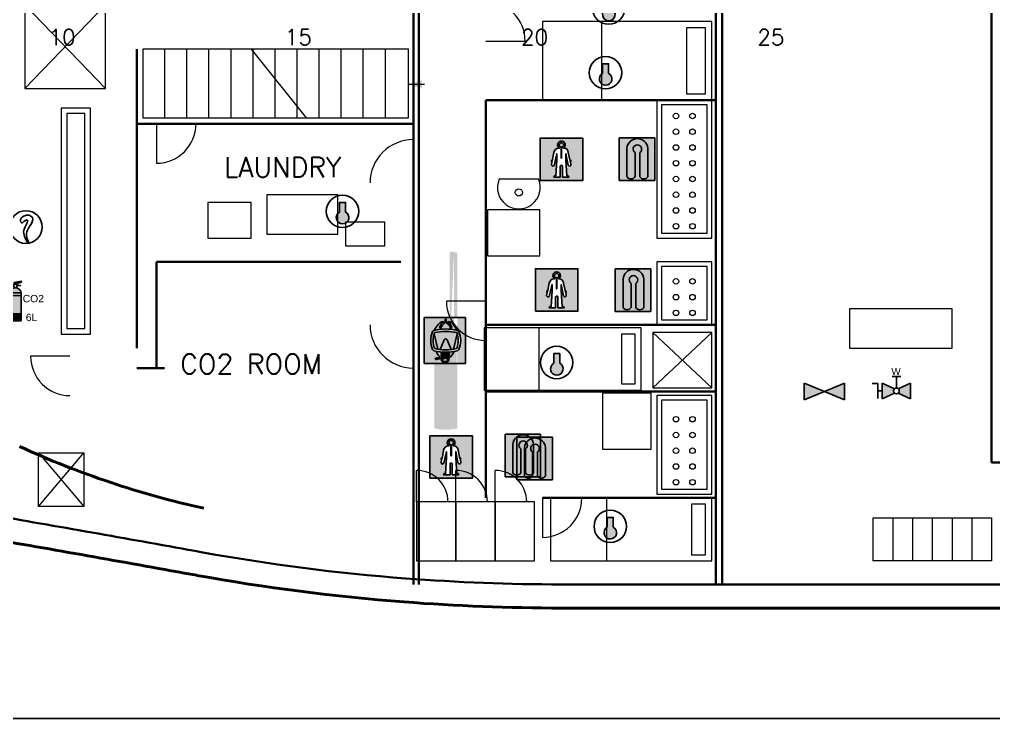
# Model space of a CAD drawing. Header units: millimetres. Extents: x -5000 to 92500, y -73000 to 27580.
# Drawn here: x 5459 to 17827, y -36000 to -27125 of the extents above; entities that cross this region are included whole.
import ezdxf
from ezdxf.enums import TextEntityAlignment as Align

# ---------------------------------------------------------------- set-up
doc = ezdxf.new("R2010")
doc.units = ezdxf.units.MM
for name, color, linetype, lineweight in [('DETAIL', 9, 'Continuous', 13), ('DOOR', 4, 'Continuous', 18), ('FRAMES', 7, 'Continuous', 18), ('HULL', 7, 'Continuous', 50), ('STAIR', 6, 'Continuous', 18), ('STRUCT', 7, 'Continuous', 35), ('SYM-FF', 1, 'Continuous', 18), ('SYM-LSA', 3, 'Continuous', 18), ('TEXT', 7, 'Continuous', 18)]:
    doc.layers.add(name, color=color, linetype=linetype, lineweight=lineweight)
for name, color, linetype in [('dotted', 140, 'Continuous'), ('FIRE LINE', 1, 'Continuous'), ('HATCH', 1, 'Continuous'), ('INER2', 151, 'Continuous'), ('out line', 230, 'Continuous'), ('SYMBOL', 31, 'Continuous'), ('VENT', 210, 'Continuous')]:
    doc.layers.add(name, color=color, linetype=linetype)
doc.styles.add('ARIAL', font='arial.ttf')
doc.styles.add('ROMANS', font='romans.shx')
picture_1 = doc.add_image_def('image6.png', size_in_pixel=(4825, 900))

# ---------------------------------------------------------------- blocks, each defined once
blk = doc.blocks.new('FPR-ISOLATING VALVE')
at = {"layer": 'HATCH'}
h = blk.add_hatch(color=256, dxfattribs=at)
h.paths.add_polyline_path([(-0.001, 0), (-0.282, 0.117), (-0.282, -0.117)])
h.paths.add_polyline_path([(0.282, -0.117), (0.282, 0.117), (-0.001, 0)])
at = {"layer": 'dotted', "color": 6}
for p, q in [((-0.282, 0.117), (-0.282, -0.117)), ((-0.001, 0), (-0.282, 0.117)), ((0.282, 0.117), (-0.001, 0)), ((0.282, -0.117), (0.282, 0.117)), ((-0.282, -0.117), (-0.001, 0)), ((-0.001, 0), (0.282, -0.117))]:
    blk.add_line(p, q, dxfattribs=at)
blk = doc.blocks.new('CO22')
at = {"layer": 'SYMBOL'}
h = blk.add_hatch(color=256, dxfattribs=at)
edge = h.paths.add_edge_path()
edge.add_line((6016.426, -5955.845), (6016.543, -5955.857))
edge.add_line((6016.543, -5955.857), (6016.543, -5955.844))
edge.add_line((6016.543, -5955.844), (6016.426, -5955.822))
edge.add_line((6016.426, -5955.822), (6016.426, -5955.785))
edge.add_line((6016.426, -5955.785), (6016.567, -5955.739))
edge.add_line((6016.567, -5955.739), (6016.556, -5955.708))
edge.add_line((6016.556, -5955.708), (6016.346, -5955.754))
edge.add_line((6016.346, -5955.754), (6016.346, -5955.84))
h = blk.add_hatch(color=1, dxfattribs=at)
edge = h.paths.add_edge_path()
edge.add_line((6016.561, -5956.151), (6016.211, -5956.151))
edge.add_line((6016.211, -5956.151), (6016.211, -5956.308))
edge.add_arc((6015.379, -5956.399), 0.837, 353.7735, 366.2265, ccw=False)
edge.add_line((6016.211, -5956.49), (6016.211, -5956.709))
edge.add_line((6016.211, -5956.709), (6016.561, -5956.709))
edge.add_line((6016.561, -5956.709), (6016.561, -5956.151))
h.paths.add_polyline_path([(6016.561, -5956.922), (6016.211, -5956.922)])
edge = h.paths.add_edge_path()
edge.add_arc((6016.386, -5956.091), 0.175, 90, 172.15)
edge.add_line((6016.212, -5956.067), (6016.56, -5956.067))
edge.add_arc((6016.386, -5956.091), 0.175, 7.85, 90)
at = {"layer": 'VENT'}
blk.add_hatch(color=253, dxfattribs=at).paths.add_polyline_path([(6016.561, -5956.709), (6016.211, -5956.709), (6016.211, -5956.922), (6016.561, -5956.922)])
at = {"layer": 'INER2', "color": 6}
for points in [[(6016.556, -5955.71), (6016.346, -5955.755)], [(6016.426, -5955.786), (6016.567, -5955.741)], [(6016.426, -5955.822), (6016.426, -5955.785)], [(6016.567, -5955.741), (6016.556, -5955.71)], [(6016.212, -5956.067), (6016.56, -5956.067)], [(6016.346, -5955.867), (6016.346, -5955.92)], [(6016.543, -5955.844), (6016.426, -5955.822)], [(6016.426, -5955.845), (6016.543, -5955.857)], [(6016.561, -5956.151), (6016.211, -5956.151)], [(6016.211, -5956.709), (6016.561, -5956.709)]]:
    blk.add_lwpolyline(points, dxfattribs=at)
blk.add_lwpolyline([(6016.561, -5956.922), (6016.211, -5956.922), (6016.211, -5956.091, -0.414214), (6016.386, -5955.915), (6016.386, -5955.915, -0.414214), (6016.561, -5956.091)], format="xyb", close=True, dxfattribs=at)
blk.add_lwpolyline([(6016.346, -5955.92, -0.106872), (6016.426, -5955.92)], format="xyb", dxfattribs=at)
for points, knots in [([(6016.346, -5955.84), (6016.333, -5955.839), (6016.319, -5955.838), (6016.279, -5955.837), (6016.251, -5955.837), (6016.197, -5955.844), (6016.171, -5955.852), (6016.134, -5955.875), (6016.122, -5955.885), (6016.102, -5955.908), (6016.093, -5955.921), (6016.077, -5955.951), (6016.071, -5955.969), (6016.064, -5956.006), (6016.064, -5956.024), (6016.069, -5956.074), (6016.08, -5956.105), (6016.101, -5956.155), (6016.11, -5956.175), (6016.128, -5956.213), (6016.136, -5956.231), (6016.151, -5956.269), (6016.157, -5956.287), (6016.167, -5956.326), (6016.17, -5956.346), (6016.177, -5956.408), (6016.177, -5956.451), (6016.177, -5956.506), (6016.177, -5956.518), (6016.176, -5956.529)], [0.027104, 0.027104, 0.027104, 0.027104, 0.680846, 0.680846, 2.042538, 2.042538, 3.40423, 3.40423, 4.126415, 4.126415, 4.848601, 4.848601, 5.718136, 5.718136, 6.587672, 6.587672, 8.218711, 8.218711, 9.364028, 9.364028, 10.509345, 10.509345, 11.716642, 11.716642, 12.923939, 12.923939, 15.338534, 15.338534, 15.957922, 15.957922, 15.957922, 15.957922]), ([(6016.203, -5956.529), (6016.204, -5956.444), (6016.206, -5956.319), (6016.13, -5956.153), (6016.065, -5956.017), (6016.159, -5955.855), (6016.272, -5955.862), (6016.346, -5955.867)], [0, 0, 0, 0, 297.944458, 438.105277, 661.865253, 788.691466, 1028.865984, 1028.865984, 1028.865984, 1028.865984])]:
    blk.add_open_spline(points, degree=3, knots=knots, dxfattribs=at)
at = {"layer": 'SYMBOL'}
for points in [[(6016.346, -5955.754), (6016.346, -5955.84)], [(6016.426, -5955.92), (6016.426, -5955.845)], [(6016.543, -5955.857), (6016.543, -5955.844)], [(6016.176, -5956.529), (6016.203, -5956.529)]]:
    blk.add_lwpolyline(points, dxfattribs=at)
at = {"layer": 'INER2', "color": 6, "style": 'ARIAL'}
for s, p in [('CO2', (6016.606, -5956.358)), ('6L', (6016.702, -5956.932))]:
    blk.add_text(s, height=0.2257, dxfattribs=at).set_placement(p)
blk = doc.blocks.new('FPR-FIRE EXTINGUISHER CO2')
at = {"layer": 'INER2', "color": 6, "xscale": 0.45989954711139, "yscale": 0.45989954711139}
blk.add_blockref('CO22', (-2766.958, 2739.309), dxfattribs=at)
blk = doc.blocks.new('hyd')
at = {"layer": 'FIRE LINE'}
for color, points in [(1, [(1942.494, -4114.805), (1942.122, -4114.633), (1942.122, -4115.111), (1942.494, -4114.939, -0.219445), (1942.463, -4114.872, -0.219445)]), (80, [(1942.608, -4114.805, -0.219445), (1942.639, -4114.872, -0.219445), (1942.608, -4114.939), (1942.981, -4115.111), (1942.981, -4114.633)])]:
    blk.add_hatch(color=color, dxfattribs=at).paths.add_polyline_path(points)
at = {"layer": 'dotted', "color": 6}
for p, q in [((1941.816, -4114.646), (1941.99, -4114.646)), ((1941.99, -4114.646), (1941.99, -4115.098)), ((1942.122, -4114.633), (1942.122, -4115.111)), ((1942.495, -4114.805), (1942.122, -4114.633)), ((1942.418, -4114.43), (1942.686, -4114.43)), ((1942.552, -4114.784), (1942.552, -4114.43)), ((1942.609, -4114.805), (1942.981, -4114.633)), ((1942.981, -4114.633), (1942.981, -4115.111)), ((1942.109, -4114.872), (1941.99, -4114.872)), ((1942.495, -4114.939), (1942.122, -4115.111)), ((1942.609, -4114.939), (1942.981, -4115.111))]:
    blk.add_line(p, q, dxfattribs=at)
blk.add_circle((1942.552, -4114.872), 0.088, dxfattribs=at)
at = {"layer": 'dotted', "color": 6, "style": 'ARIAL'}
blk.add_text('W', height=0.212, dxfattribs=at).set_placement((1942.4, -4114.388))
blk = doc.blocks.new('FPR-WATER FIRE HYDRANT')
at = {"layer": 'VENT', "color": 2, "xscale": 0.45989954711139, "yscale": 0.45989954711139}
blk.add_blockref('hyd', (-893.308, 1892.371), dxfattribs=at)
blk = doc.blocks.new('ES')
at = {"layer": 'INER2'}
h = blk.add_hatch(color=80, dxfattribs=at)
h.paths.add_polyline_path([(-2246.813, -1004.016), (-2247.461, -1004.016), (-2247.461, -1004.11, -0.745878), (-2247.4, -1004.323), (-2247.381, -1004.323, -0.396303), (-2247.252, -1004.457), (-2247.197, -1004.716), (-2247.173, -1004.698), (-2247.173, -1004.716), (-2247.181, -1004.743), (-2247.17, -1004.826, -0.213975), (-2247.178, -1004.852), (-2247.2, -1004.877), (-2247.239, -1004.859, -0.173132), (-2247.255, -1004.843), (-2247.324, -1004.497), (-2247.324, -1004.693), (-2247.294, -1005.167), (-2247.266, -1005.167, -0.414214), (-2247.233, -1005.201), (-2247.233, -1005.204), (-2247.428, -1005.204), (-2247.428, -1004.879, 0.414214), (-2247.461, -1004.846), (-2247.461, -1005.312), (-2246.813, -1005.312)])
h.paths.add_polyline_path([(-2247.544, -1004.323), (-2247.525, -1004.323, -0.753356), (-2247.461, -1004.11), (-2247.461, -1004.016), (-2248.109, -1004.016), (-2248.109, -1005.312), (-2247.461, -1005.312), (-2247.461, -1004.846, 0.433898), (-2247.497, -1004.879), (-2247.497, -1005.204), (-2247.692, -1005.204), (-2247.692, -1005.201, -0.414214), (-2247.659, -1005.167), (-2247.631, -1005.167), (-2247.601, -1004.693), (-2247.601, -1004.497), (-2247.686, -1004.854), (-2247.736, -1004.877), (-2247.768, -1004.84), (-2247.755, -1004.743), (-2247.763, -1004.716), (-2247.763, -1004.698), (-2247.739, -1004.716), (-2247.69, -1004.457, -0.371875)])
h.paths.add_polyline_path([(-2247.461, -1004.155, 0.961276), (-2247.469, -1004.297), (-2247.469, -1004.632), (-2247.461, -1004.632)])
h.paths.add_polyline_path([(-2247.461, -1004.155), (-2247.461, -1004.632), (-2247.456, -1004.632), (-2247.456, -1004.297, 0.946434)])
at = {"layer": 'dotted', "color": 6}
blk.add_line((-2247.69, -1005.203), (-2247.495, -1005.203), dxfattribs=at)
blk.add_lwpolyline([(-2248.108, -1005.311), (-2248.108, -1004.015), (-2246.812, -1004.015), (-2246.812, -1005.311)], close=True, dxfattribs=at)
for points in [[(-2247.198, -1004.876), (-2247.176, -1004.851, 0.213975), (-2247.168, -1004.825), (-2247.179, -1004.742), (-2247.172, -1004.715), (-2247.172, -1004.697), (-2247.195, -1004.715), (-2247.25, -1004.456, 0.396303), (-2247.379, -1004.322), (-2247.398, -1004.322, 3.422223), (-2247.523, -1004.322), (-2247.543, -1004.322, 0.371875), (-2247.689, -1004.456), (-2247.737, -1004.715), (-2247.761, -1004.697), (-2247.761, -1004.715), (-2247.753, -1004.742), (-2247.766, -1004.839), (-2247.734, -1004.876), (-2247.684, -1004.853), (-2247.6, -1004.496), (-2247.6, -1004.692), (-2247.63, -1005.166), (-2247.657, -1005.166, 0.414214), (-2247.69, -1005.2), (-2247.69, -1005.203), (-2247.495, -1005.203), (-2247.495, -1004.878, -0.414214), (-2247.462, -1004.845), (-2247.46, -1004.845, -0.414214), (-2247.426, -1004.878), (-2247.426, -1005.203), (-2247.231, -1005.203), (-2247.231, -1005.2, 0.414214), (-2247.264, -1005.166), (-2247.292, -1005.166), (-2247.322, -1004.692), (-2247.322, -1004.496), (-2247.253, -1004.842, 0.173132), (-2247.237, -1004.858)], [(-2247.454, -1004.631), (-2247.454, -1004.296, 21.146031), (-2247.467, -1004.296), (-2247.467, -1004.631)]]:
    blk.add_lwpolyline(points, format="xyb", close=True, dxfattribs=at)
blk = doc.blocks.new('FPR-IMMERSION SUIT')
at = {"layer": 'dotted', "color": 1, "xscale": 0.45989954711139, "yscale": 0.45989954711139}
blk.add_blockref('ES', (1033.606, 462.044), dxfattribs=at)
blk = doc.blocks.new('SM')
at = {"layer": 'dotted', "color": 6}
blk.add_circle((1942.533, -4084.514), 0.497, dxfattribs=at)
blk.add_spline([(1942.625, -4085.002), (1942.557, -4084.663), (1942.684, -4084.436), (1942.73, -4084.229), (1942.622, -4084.157), (1942.464, -4084.188), (1942.365, -4084.322), (1942.408, -4084.384), (1942.498, -4084.325), (1942.582, -4084.303), (1942.575, -4084.381), (1942.47, -4084.616), (1942.59, -4085.008)], degree=3, dxfattribs=at)
blk = doc.blocks.new('FPR-SMOKE DETECTOR')
at = {"layer": 'VENT', "color": 6, "xscale": 0.45989954711139, "yscale": 0.45989954711139}
blk.add_blockref('SM', (-893.37, 1878.466), dxfattribs=at)
blk = doc.blocks.new('heat detector')
at = {"layer": 'INER2'}
blk.add_hatch(color=242, dxfattribs=at).paths.add_polyline_path([(3383.561, -6499.341), (3383.561, -6499.133), (3383.431, -6499.133), (3383.431, -6499.343, 4.002369)])
at = {"layer": 'INER2', "color": 240}
blk.add_lwpolyline([(3383.431, -6499.343), (3383.431, -6499.133), (3383.561, -6499.133), (3383.561, -6499.341)], dxfattribs=at)
at = {"layer": 'INER2', "color": 7}
blk.add_circle((3383.495, -6499.326), 0.352, dxfattribs=at)
at = {"layer": 'INER2', "color": 240}
blk.add_arc((3383.498, -6499.463), 0.137, 118.8949, 62.7819, dxfattribs=at)
blk = doc.blocks.new('FPR-TEMPERATURE DETECTOR')
at = {"layer": 'INER2', "color": 3, "xscale": 0.64519499421843, "yscale": 0.64519499421843}
blk.add_blockref('heat detector', (-2183.014, 4193.332), dxfattribs=at)
blk = doc.blocks.new('LJ')
at = {"layer": 'dotted'}
blk.add_hatch(color=51, dxfattribs=at).paths.add_polyline_path([(-2247.773, -989.98), (-2247.773, -990.848, 0.557077), (-2247.527, -990.848), (-2247.527, -990.115, -3.322169), (-2247.384, -990.115), (-2247.384, -990.848, 0.557077), (-2247.137, -990.848), (-2247.137, -989.98, 0.92057)])
at = {"layer": 'out line'}
h = blk.add_hatch(color=80, dxfattribs=at)
h.paths.add_polyline_path([(-2248.007, -990.966), (-2246.926, -990.966), (-2246.926, -989.667), (-2248.007, -989.667)])
h.paths.add_polyline_path([(-2247.137, -989.98), (-2247.137, -990.848, -0.557077), (-2247.384, -990.848), (-2247.384, -990.115, 3.322169), (-2247.527, -990.115), (-2247.527, -990.848, -0.557077), (-2247.773, -990.848), (-2247.773, -989.98, -0.92057)])
at = {"layer": 'dotted', "color": 6}
for p, q in [((-2246.925, -989.666), (-2248.005, -989.666)), ((-2248.005, -989.666), (-2248.005, -990.965)), ((-2246.925, -990.965), (-2246.925, -989.666)), ((-2247.771, -989.979), (-2247.771, -990.847)), ((-2247.525, -990.847), (-2247.525, -990.114)), ((-2247.382, -990.114), (-2247.382, -990.847)), ((-2247.135, -989.979), (-2247.135, -990.847)), ((-2248.005, -990.965), (-2246.925, -990.965))]:
    blk.add_line(p, q, dxfattribs=at)
for centre, radius, start, end in [((-2247.453, -990.006), 0.319, 4.7365, 175.2635), ((-2247.453, -990.006), 0.13, 303.5045, 236.4955), ((-2247.648, -990.77), 0.145, 211.7577, 328.2423), ((-2247.259, -990.77), 0.145, 211.7577, 328.2423)]:
    blk.add_arc(centre, radius, start, end, dxfattribs=at)
blk = doc.blocks.new('FPR-LIFE JAKET')
at = {"layer": 'dotted', "color": 51, "xscale": 0.45989954711139, "yscale": 0.45989954711139}
blk.add_blockref('LJ', (1033.608, 455.446), dxfattribs=at)
blk = doc.blocks.new('EEB DEVICE')
h = blk.add_hatch(color=102)
h.paths.add_polyline_path([(-2246.729, -957.206), (-2247.994, -957.206), (-2247.994, -958.606), (-2247.852, -958.606), (-2246.871, -958.606), (-2246.729, -958.606)])
edge = h.paths.add_edge_path()
edge.add_arc((-2247.336, -959.091), 1.535, 282.7974, 283.439, ccw=False)
edge.add_arc((-2246.994, -957.66), 0.0636, 283.439, 336.9608, ccw=False)
edge.add_arc((-2247.58, -957.91), 0.701, 336.9608, 360, ccw=False)
edge.add_arc((-2247.58, -957.91), 0.701, 360, 383.0392, ccw=False)
edge.add_arc((-2246.994, -958.159), 0.0636, 23.0392, 76.561, ccw=False)
edge.add_arc((-2247.336, -956.729), 1.535, 76.561, 80.3432, ccw=False)
edge.add_arc((-2247.556, -958.024), 0.525, 24.4443, 51.1224, ccw=False)
edge.add_arc((-2247.241, -958.415), 0.0228, 51.1224, 129.7385, ccw=False)
at = {"layer": 'SYMBOL'}
h = blk.add_hatch(color=256, dxfattribs=at)
edge = h.paths.add_edge_path()
edge.add_arc((-2247.336, -956.729), 1.535, 80.3432, 85.3109, ccw=False)
edge.add_line((-2247.21, -958.258), (-2247.217, -958.299))
h = blk.add_hatch(color=256, dxfattribs=at)
edge = h.paths.add_edge_path()
edge.add_arc((-2247.671, -957.909), 0.745, 24.9546, 41.0689)
edge.add_arc((-2247.336, -957.611), 0.296, 40.2148, 72.7798)
edge.add_arc((-2247.253, -957.343), 0.0161, 72.7798, 239.3661)
edge.add_arc((-2247.381, -957.559), 0.235, 300.6339, 346.1202, ccw=False)
edge.add_arc((-2247.176, -957.508), 0.0236, 346.1202, 523.1967, ccw=False)
edge.add_arc((-2247.423, -957.583), 0.235, 16.8033, 57.7271)
edge.add_arc((-2247.276, -957.35), 0.0407, 122.2729, 180, ccw=False)
edge.add_line((-2247.317, -957.35), (-2247.317, -957.267))
edge.add_arc((-2247.328, -957.267), 0.0114, 0, 90)
edge.add_line((-2247.328, -957.256), (-2247.343, -957.256))
edge.add_arc((-2247.343, -957.267), 0.0114, 90, 180)
edge.add_line((-2247.355, -957.267), (-2247.355, -957.35))
edge.add_arc((-2247.396, -957.35), 0.0407, 360, 417.7271, ccw=False)
edge.add_arc((-2247.249, -957.583), 0.235, 122.2729, 163.1967)
edge.add_arc((-2247.496, -957.508), 0.0236, 16.8033, 193.8798, ccw=False)
edge.add_arc((-2247.291, -957.559), 0.235, 193.8798, 239.3661, ccw=False)
edge.add_arc((-2247.419, -957.343), 0.0161, 300.6339, 467.2202)
edge.add_arc((-2247.336, -957.611), 0.296, 107.2202, 139.7852)
edge.add_arc((-2247, -957.909), 0.745, 138.9311, 155.0454)
edge.add_arc((-2247.336, -959.091), 1.535, 257.2026, 270, ccw=False)
edge.add_arc((-2247.336, -959.091), 1.535, 270, 282.7974, ccw=False)
h = blk.add_hatch(color=256, dxfattribs=at)
h.paths.add_polyline_path([(-2247.504, -958.181, 0.028926), (-2247.336, -958.19, 0.028926), (-2247.167, -958.181), (-2247.289, -957.887, 0.666938), (-2247.382, -957.887)])
h.paths.add_polyline_path([(-2247.684, -957.702, 0.084667), (-2247.719, -957.91, 0.098986), (-2247.671, -958.151, 0.017455), (-2247.571, -958.171)])
h.paths.add_polyline_path([(-2246.952, -957.91, 0.084667), (-2246.988, -957.702), (-2247.101, -958.171, 0.017455), (-2247.001, -958.151, 0.098986)])
at = {"layer": 'dotted', "color": 6}
for p, q in [((-2247.993, -957.206), (-2246.728, -957.206)), ((-2247.993, -957.206), (-2247.993, -958.606)), ((-2247.354, -957.267), (-2247.354, -957.35)), ((-2247.342, -957.256), (-2247.327, -957.256)), ((-2247.316, -957.267), (-2247.316, -957.35)), ((-2246.728, -957.206), (-2246.728, -958.606)), ((-2247.57, -958.172), (-2247.683, -957.702)), ((-2247.503, -958.181), (-2247.381, -957.888)), ((-2247.166, -958.181), (-2247.288, -957.888)), ((-2247.1, -958.172), (-2246.987, -957.702)), ((-2247.469, -958.29), (-2247.469, -958.258)), ((-2247.469, -958.325), (-2247.469, -958.315)), ((-2247.469, -958.368), (-2247.469, -958.358)), ((-2247.468, -958.414), (-2247.468, -958.403)), ((-2247.231, -958.406), (-2247.232, -958.415)), ((-2247.226, -958.374), (-2247.225, -958.364)), ((-2247.221, -958.331), (-2247.221, -958.321)), ((-2247.216, -958.299), (-2247.209, -958.258)), ((-2247.993, -958.606), (-2247.851, -958.606)), ((-2246.87, -958.606), (-2247.851, -958.606)), ((-2246.728, -958.606), (-2246.87, -958.606))]:
    blk.add_line(p, q, dxfattribs=at)
for points in [[(-2247.735, -958.184, 0.237873), (-2247.691, -958.221, 0.058706), (-2247.335, -958.263, 0.058706), (-2246.978, -958.221, 0.237873), (-2246.934, -958.184, 0.100868), (-2246.878, -957.91, 0.100868), (-2246.934, -957.636, 0.237873), (-2246.978, -957.599, 0.058706), (-2247.335, -957.557, 0.058706), (-2247.691, -957.599, 0.237873), (-2247.735, -957.636, 0.100868), (-2247.791, -957.91, 0.100868)], [(-2247.67, -958.152, 0.0579), (-2247.335, -958.191, 0.0579), (-2246.999, -958.152, 0.098986), (-2246.951, -957.91, 0.098986), (-2246.999, -957.669, 0.0579), (-2247.335, -957.63, 0.0579), (-2247.67, -957.669, 0.098986), (-2247.718, -957.91, 0.098986)]]:
    blk.add_lwpolyline(points, format="xyb", close=True, dxfattribs=at)
for centre, radius, start, end in [((-2247.335, -957.611), 0.296, 107.2202, 139.7852), ((-2247.418, -957.343), 0.0161, 300.6339, 107.2202), ((-2247.342, -957.267), 0.0114, 90, 180), ((-2247.327, -957.267), 0.0114, 0, 90), ((-2247.252, -957.343), 0.0161, 72.7798, 239.3661), ((-2247.335, -957.611), 0.296, 40.2148, 72.7798), ((-2246.999, -957.909), 0.745, 138.9311, 155.0454), ((-2247.495, -957.508), 0.0236, 166.1202, 343.1967), ((-2247.29, -957.559), 0.235, 120.6339, 166.1202), ((-2247.247, -957.583), 0.235, 122.2729, 163.1967), ((-2247.394, -957.35), 0.0407, 302.2729, 0), ((-2247.275, -957.35), 0.0407, 180, 237.7271), ((-2247.422, -957.583), 0.235, 16.8033, 57.7271), ((-2247.379, -957.559), 0.235, 13.8798, 59.3661), ((-2247.175, -957.508), 0.0236, 196.8033, 13.8798), ((-2247.67, -957.909), 0.745, 24.9546, 41.0689), ((-2247.335, -957.907), 0.0506, 22.5984, 157.4016), ((-2247.627, -958.465), 0.0245, 131.4019, 303.6254), ((-2247.638, -958.453), 0.00886, 110.2386, 131.4019), ((-2247.577, -958.618), 0.185, 80.8751, 110.2386), ((-2246.913, -957.909), 0.787, 204.5094, 218.6737), ((-2247.514, -958.717), 0.252, 88.654, 113.1759), ((-2247.544, -958.414), 0.022, 260.8751, 38.6737), ((-2247.507, -958.401), 0.0639, 268.654, 318.3835), ((-2247.464, -958.315), 0.00504, 113.8279, 180.4862), ((-2247.464, -958.325), 0.00504, 180.4862, 294.7687), ((-2247.464, -958.357), 0.00504, 118.6274, 180.4862), ((-2247.464, -958.368), 0.00504, 180.4862, 300.1175), ((-2247.463, -958.403), 0.00504, 126.7251, 180.4862), ((-2247.463, -958.414), 0.00504, 180.4862, 309.4368), ((-2247.24, -958.415), 0.0228, 230.2615, 308.8776), ((-2247.238, -958.414), 0.00642, 230.1003, 352.2772), ((-2247.231, -958.373), 0.00504, 237.2063, 352.2772), ((-2247.236, -958.406), 0.00504, 352.2772, 51.5145), ((-2247.227, -958.331), 0.00504, 241.5522, 0), ((-2247.23, -958.363), 0.00504, 352.2772, 58.4878), ((-2247.555, -958.025), 0.525, 308.8776, 335.5557), ((-2247.227, -958.321), 0.00504, 0, 62.5298)]:
    blk.add_arc(centre, radius, start, end, dxfattribs=at)
blk.add_ellipse((-2247.351, -958.499), major_axis=(0.0818, 0), ratio=0.603752, dxfattribs=at)
for points, knots in [([(-2247.216, -958.299), (-2247.245, -958.284), (-2247.273, -958.276), (-2247.338, -958.266), (-2247.375, -958.266), (-2247.431, -958.277), (-2247.45, -958.282), (-2247.469, -958.29)], [7.148644, 7.148644, 7.148644, 7.148644, 7.583437, 7.583437, 8.173653, 8.173653, 8.461241, 8.461241, 8.461241, 8.461241]), ([(-2247.224, -958.316), (-2247.254, -958.301), (-2247.284, -958.293), (-2247.351, -958.285), (-2247.389, -958.286), (-2247.44, -958.3), (-2247.453, -958.304), (-2247.466, -958.31)], [7.146617, 7.146617, 7.146617, 7.146617, 7.643057, 7.643057, 8.27089, 8.27089, 8.485175, 8.485175, 8.485175, 8.485175]), ([(-2247.227, -958.359), (-2247.228, -958.358), (-2247.229, -958.357), (-2247.267, -958.335), (-2247.304, -958.327), (-2247.378, -958.324), (-2247.416, -958.329), (-2247.457, -958.348), (-2247.462, -958.351), (-2247.466, -958.353)], [7.053159, 7.053159, 7.053159, 7.053159, 7.073403, 7.073403, 7.78673, 7.78673, 8.500057, 8.500057, 8.587709, 8.587709, 8.587709, 8.587709]), ([(-2247.232, -958.402), (-2247.242, -958.394), (-2247.251, -958.389), (-2247.284, -958.373), (-2247.307, -958.367), (-2247.356, -958.362), (-2247.38, -958.364), (-2247.425, -958.375), (-2247.447, -958.384), (-2247.466, -958.399)], [6.93153, 6.93153, 6.93153, 6.93153, 7.164429, 7.164429, 7.705806, 7.705806, 8.247183, 8.247183, 8.740097, 8.740097, 8.740097, 8.740097]), ([(-2247.24, -958.499), (-2247.24, -958.487), (-2247.244, -958.474), (-2247.257, -958.455), (-2247.266, -958.446), (-2247.299, -958.425), (-2247.329, -958.419), (-2247.388, -958.422), (-2247.417, -958.43), (-2247.45, -958.459), (-2247.459, -958.473), (-2247.465, -958.506), (-2247.46, -958.524), (-2247.44, -958.55), (-2247.427, -958.559), (-2247.384, -958.579), (-2247.349, -958.581), (-2247.296, -958.57), (-2247.276, -958.561), (-2247.249, -958.534), (-2247.24, -958.517), (-2247.24, -958.499)], [0, 0, 0, 0, 0.379825, 0.379825, 0.75965, 0.75965, 1.645797, 1.645797, 2.531943, 2.531943, 3.045577, 3.045577, 3.559212, 3.559212, 4.072846, 4.072846, 5.060809, 5.060809, 5.725486, 5.725486, 6.283185, 6.283185, 6.283185, 6.283185]), ([(-2247.229, -958.336), (-2247.262, -958.318), (-2247.295, -958.31), (-2247.365, -958.304), (-2247.403, -958.307), (-2247.448, -958.323), (-2247.455, -958.326), (-2247.462, -958.329)], [7.123347, 7.123347, 7.123347, 7.123347, 7.712327, 7.712327, 8.383343, 8.383343, 8.507126, 8.507126, 8.507126, 8.507126]), ([(-2247.234, -958.377), (-2247.238, -958.375), (-2247.242, -958.372), (-2247.28, -958.352), (-2247.315, -958.345), (-2247.386, -958.344), (-2247.421, -958.351), (-2247.457, -958.37), (-2247.459, -958.371), (-2247.461, -958.372)], [7.029225, 7.029225, 7.029225, 7.029225, 7.115525, 7.115525, 7.847612, 7.847612, 8.579699, 8.579699, 8.618124, 8.618124, 8.618124, 8.618124]), ([(-2247.242, -958.419), (-2247.254, -958.409), (-2247.267, -958.402), (-2247.303, -958.387), (-2247.328, -958.383), (-2247.378, -958.383), (-2247.404, -958.388), (-2247.438, -958.403), (-2247.45, -958.41), (-2247.46, -958.418)], [6.909782, 6.909782, 6.909782, 6.909782, 7.254871, 7.254871, 7.870801, 7.870801, 8.486731, 8.486731, 8.789435, 8.789435, 8.789435, 8.789435]), ([(-2247.254, -958.433), (-2247.265, -958.424), (-2247.277, -958.418), (-2247.31, -958.404), (-2247.334, -958.401), (-2247.381, -958.402), (-2247.404, -958.407), (-2247.438, -958.424), (-2247.45, -958.432), (-2247.459, -958.443)], [6.913286, 6.913286, 6.913286, 6.913286, 7.277458, 7.277458, 7.904956, 7.904956, 8.543937, 8.543937, 8.927274, 8.927274, 8.927274, 8.927274])]:
    blk.add_open_spline(points, degree=3, knots=knots, dxfattribs=at)
blk = doc.blocks.new('FPR-EMERGENCY ESCAPE B.DEVICE')
at = {"layer": 'dotted', "color": 51, "xscale": 0.45989954711139, "yscale": 0.45989954711139}
blk.add_blockref('EEB DEVICE', (1033.56, 440.541), dxfattribs=at)

msp = doc.modelspace()

# ---------------------------------------------------------------- hatches: boundary and pattern name
at = {"layer": 'STAIR'}
h = msp.add_hatch(color=7, dxfattribs=at)
h.dxf.hatch_style = 1
h.paths.add_polyline_path([(10400, -27950), (10572, -28003), (10572, -27897)])

# ---------------------------------------------------------------- linework, layer by layer
at = {"layer": 'DETAIL'}
for p, q in [((5525, -26940), (5525, -28000)), ((5525, -28000), (6550, -26940)), ((5525, -26940), (6550, -28000)), ((6550, -28000), (6550, -26940)), ((14250, -27150), (12100, -27150)), ((12100, -27150), (12100, -28150)), ((12852, -28150), (12852, -27150)), ((14250, -28150), (14250, -27150)), ((14170, -27230), (13930, -27230)), ((13930, -27230), (13930, -28070)), ((14170, -28070), (14170, -27230)), ((5525, -28000), (6550, -28000)), ((13930, -28070), (14170, -28070)), ((12100, -28150), (14250, -28150)), ((14250, -28150), (13550, -28150)), ((13550, -28150), (13550, -29900)), ((14250, -29900), (14250, -28150)), ((6360, -28250), (5990, -28250)), ((5990, -28250), (5990, -31120)), ((6290, -28320), (6060, -28320)), ((6060, -28320), (6060, -31050)), ((6290, -31050), (6290, -28320)), ((6360, -31120), (6360, -28250)), ((14190, -28210), (13610, -28210)), ((13610, -28210), (13610, -29840)), ((14190, -29840), (14190, -28210)), ((11550, -29150), (12050, -29150)), ((9500, -29350), (8600, -29350)), ((8600, -29350), (8600, -29850)), ((9500, -29850), (9500, -29350)), ((8400, -29450), (7850, -29450)), ((7850, -29450), (7850, -29900)), ((8400, -29900), (8400, -29450)), ((12065, -29540), (11400, -29540)), ((11400, -29540), (11400, -30125)), ((12065, -30125), (12065, -29540)), ((10100, -29700), (9600, -29700)), ((9600, -29700), (9600, -30000)), ((10100, -30000), (10100, -29700)), ((7850, -29900), (8400, -29900)), ((8600, -29850), (9500, -29850)), ((13550, -29900), (14250, -29900)), ((13610, -29840), (14190, -29840)), ((9600, -30000), (10100, -30000)), ((11400, -30125), (12065, -30125)), ((14250, -30200), (13550, -30200)), ((13550, -30200), (13550, -31000)), ((14190, -30260), (13610, -30260)), ((13610, -30260), (13610, -30940)), ((14190, -30940), (14190, -30260)), ((14250, -31000), (14250, -30200)), ((17300, -30800), (16000, -30800)), ((16000, -30800), (16000, -31300)), ((17300, -31300), (17300, -30800)), ((13355, -31040), (11360, -31040)), ((11360, -31040), (11360, -31830)), ((12058, -31830), (12058, -31040)), ((13355, -31830), (13355, -31040)), ((13550, -31000), (14250, -31000)), ((13610, -30940), (14190, -30940)), ((5990, -31120), (6360, -31120)), ((6060, -31050), (6290, -31050)), ((13275, -31120), (13102, -31120)), ((13102, -31120), (13102, -31750)), ((13275, -31750), (13275, -31120)), ((14250, -31100), (13500, -31100)), ((13500, -31100), (13500, -31800)), ((13500, -31800), (14250, -31100)), ((13500, -31100), (14250, -31800)), ((14250, -31800), (14250, -31100)), ((16000, -31300), (17300, -31300)), ((13102, -31750), (13275, -31750)), ((11360, -31830), (13355, -31830)), ((13480, -31870), (12860, -31870)), ((12860, -31870), (12860, -32580)), ((13480, -32580), (13480, -31870)), ((13500, -31800), (14250, -31800)), ((14250, -31900), (13550, -31900)), ((13550, -31900), (13550, -33150)), ((14250, -33150), (14250, -31900)), ((14190, -31960), (13610, -31960)), ((13610, -31960), (13610, -33090)), ((14190, -33090), (14190, -31960)), ((5700, -32625), (6275, -32625)), ((5700, -33310), (5700, -32625)), ((5700, -32625), (6275, -33310)), ((5700, -33310), (6275, -32625)), ((6275, -32625), (6275, -33310)), ((12860, -32580), (13480, -32580)), ((10500, -33250), (10500, -32850)), ((11000, -33250), (11000, -32850)), ((11500, -33250), (11500, -32850)), ((13610, -33090), (14190, -33090)), ((11000, -33250), (10500, -33250)), ((10500, -33250), (10500, -34000)), ((11000, -34000), (11000, -33250)), ((11500, -33250), (11000, -33250)), ((11000, -33250), (11000, -34000)), ((11500, -34000), (11500, -33250)), ((12000, -33250), (11500, -33250)), ((11500, -33250), (11500, -34000)), ((12000, -34000), (12000, -33250)), ((14250, -33200), (12200, -33200)), ((12200, -33200), (12200, -34000)), ((12918, -34000), (12918, -33200)), ((13550, -33150), (14250, -33150)), ((14250, -34000), (14250, -33200)), ((6275, -33310), (5700, -33310)), ((14170, -33280), (13994, -33280)), ((13994, -33280), (13994, -33920)), ((14170, -33920), (14170, -33280)), ((10500, -34000), (11000, -34000)), ((11000, -34000), (11500, -34000)), ((11500, -34000), (12000, -34000)), ((12200, -34000), (14250, -34000)), ((13994, -33920), (14170, -33920))]:
    msp.add_line(p, q, dxfattribs=at)
for centre, radius in [((13795, -28350), 35), ((14005, -28350), 35), ((13795, -28550), 35), ((14005, -28550), 35), ((13795, -28750), 35), ((14005, -28750), 35), ((13795, -28950), 35), ((14005, -28950), 35), ((13795, -29150), 35), ((14005, -29150), 35), ((11800, -29321), 45), ((13795, -29350), 35), ((14005, -29350), 35), ((13795, -29550), 35), ((14005, -29550), 35), ((13795, -29750), 35), ((14005, -29750), 35), ((13795, -30450), 35), ((14005, -30450), 35), ((13795, -30650), 35), ((14005, -30650), 35), ((13795, -30850), 35), ((14005, -30850), 35), ((13795, -32200), 35), ((14005, -32200), 35), ((13795, -32400), 35), ((14005, -32400), 35), ((13795, -32600), 35), ((14005, -32600), 35), ((13795, -32800), 35), ((14005, -32800), 35), ((13795, -33000), 35), ((14005, -33000), 35)]:
    msp.add_circle(centre, radius, dxfattribs=at)
for centre, radius, start, end in [((11800, -29258), 272, 156.6814, 23.3186), ((10500, -33250), 400, 0, 90), ((11000, -33250), 400, 0, 90), ((11500, -33250), 400, 0, 90)]:
    msp.add_arc(centre, radius, start, end, dxfattribs=at)
at = {"layer": 'DOOR'}
for p, q in [((11380, -27400), (11880, -27400)), ((7200, -28450), (7200, -28950)), ((10460, -29200), (10460, -28650)), ((11380, -30700), (10880, -30700)), ((10460, -31000), (10460, -31550)), ((6100, -31400), (5600, -31400)), ((12100, -33200), (12100, -33700))]:
    msp.add_line(p, q, dxfattribs=at)
for centre, radius, start, end in [((11380, -27400), 500, 0, 90), ((7200, -28450), 500, 270, 0), ((10460, -29200), 550, 90, 180), ((11380, -30700), 500, 180, 270), ((10460, -31000), 550, 180, 270), ((6100, -31400), 500, 180, 270), ((12100, -33200), 500, 270, 0)]:
    msp.add_arc(centre, radius, start, end, dxfattribs=at)
at = {"layer": 'HULL'}
msp.add_line((14340, -34600), (70500, -34600), dxfattribs=at)
for centre, radius, start, end in [((10289, -22017), 11584, 245.3563, 257.5926), ((-49822, -351791), 322778, 79.73227, 80.20317), ((12314, -8777), 25819, 259.7323, 265.6142), ((12385, -7858), 26740, 265.6142, 269.9006), ((14340, 1119449), 1154049, 269.900632, 270)]:
    msp.add_arc(centre, radius, start, end, dxfattribs=at)
at = {"layer": 'STAIR'}
for p, q in [((10400, -27500), (7025, -27500)), ((7025, -27500), (7025, -28375)), ((7305, -28375), (7305, -27500)), ((7585, -28375), (7585, -27500)), ((7865, -28375), (7865, -27500)), ((8145, -28375), (8145, -27500)), ((8400, -27500), (9100, -28375)), ((8425, -28375), (8425, -27500)), ((8705, -28375), (8705, -27500)), ((8985, -28375), (8985, -27500)), ((9265, -28375), (9265, -27500)), ((9545, -28375), (9545, -27500)), ((9825, -28375), (9825, -27500)), ((10105, -28375), (10105, -27500)), ((10400, -28375), (10400, -27500)), ((10600, -27950), (10400, -27950)), ((7025, -28375), (10400, -28375)), ((16300, -33450), (17800, -33450)), ((16300, -34000), (16300, -33450)), ((16550, -33450), (16550, -34000)), ((16800, -33450), (16800, -34000)), ((17050, -33450), (17050, -34000)), ((17300, -33450), (17300, -34000)), ((17550, -33450), (17550, -34000)), ((17800, -33450), (17800, -34000)), ((17800, -34000), (16300, -34000))]:
    msp.add_line(p, q, dxfattribs=at)
at = {"layer": 'STRUCT'}
for p, q in [((14300, -19700), (14300, -34300)), ((14380, -19700), (14380, -34300)), ((10460, -19950), (10460, -34300)), ((10530, -19950), (10530, -34300)), ((17800, -21250), (17800, -32750)), ((6950, -27500), (6950, -31300)), ((11380, -28150), (14300, -28150)), ((11380, -28150), (11380, -33200)), ((6950, -28450), (10460, -28450)), ((7200, -30200), (10300, -30200)), ((7200, -30200), (7200, -31550)), ((11380, -31000), (14300, -31000)), ((6950, -31550), (7300, -31550)), ((11380, -31850), (14300, -31850)), ((17800, -32750), (44600, -32750)), ((12100, -33200), (14300, -33200)), ((14340, -34300), (70500, -34300))]:
    msp.add_line(p, q, dxfattribs=at)
for centre, radius, start, end in [((-49822, -351791), 323078, 79.73227, 80.20317), ((12314, -8777), 25519, 259.7323, 265.6142), ((12385, -7858), 26440, 265.6142, 269.9006), ((14340, 1119449), 1153749, 269.900632, 270)]:
    msp.add_arc(centre, radius, start, end, dxfattribs=at)

# ---------------------------------------------------------------- block references
at = {"layer": 'SYM-FF', "xscale": 906.54, "yscale": 906.54}
for name, p in [('FPR-TEMPERATURE DETECTOR', (12940, -26980)), ('FPR-TEMPERATURE DETECTOR', (12900, -27800)), ('FPR-TEMPERATURE DETECTOR', (9560, -29560)), ('FPR-SMOKE DETECTOR', (5540, -29760)), ('FPR-FIRE EXTINGUISHER CO2', (5430, -30700)), ('FPR-TEMPERATURE DETECTOR', (12280, -31480)), ('FPR-WATER FIRE HYDRANT', (16530, -31790)), ('FPR-ISOLATING VALVE', (15680, -31850)), ('FPR-TEMPERATURE DETECTOR', (12960, -33560))]:
    msp.add_blockref(name, p, dxfattribs=at)
at = {"layer": 'SYM-LSA', "xscale": 906.54, "yscale": 906.54}
for name, p in [('FPR-IMMERSION SUIT', (12340, -28900)), ('FPR-LIFE JAKET', (13300, -28900)), ('FPR-EMERGENCY ESCAPE B.DEVICE', (10860, -31200)), ('FPR-IMMERSION SUIT', (12280, -30560)), ('FPR-LIFE JAKET', (13250, -30560)), ('FPR-LIFE JAKET', (11850, -32660)), ('FPR-IMMERSION SUIT', (10940, -32680)), ('FPR-LIFE JAKET', (12000, -32700))]:
    msp.add_blockref(name, p, dxfattribs=at)

# ---------------------------------------------------------------- texts
at = {"layer": 'FRAMES', "style": 'ROMANS'}
for s, p in [('10', (6000, -27350)), ('15', (9000, -27350)), ('20', (12000, -27350)), ('25', (15000, -27350))]:
    msp.add_text(s, height=200, dxfattribs=at).set_placement(p, align=Align.MIDDLE_CENTER)
at = {"layer": 'TEXT', "style": 'ROMANS'}
for s, p in [('LAUNDRY', (8800, -29000)), ('CO2 ROOM', (8400, -31500))]:
    msp.add_text(s, height=250, dxfattribs=at).set_placement(p, align=Align.MIDDLE_CENTER)

# ---------------------------------------------------------------- pictures from other files: only their frames are drawn
at = {"layer": '0-REFERENCE-IMAGE'}
image = msp.add_image(picture_1, insert=(-4500, -36000), size_in_units=(96500, 18000), dxfattribs=dict(at, fade=50))

doc.saveas('drawing.dxf')
